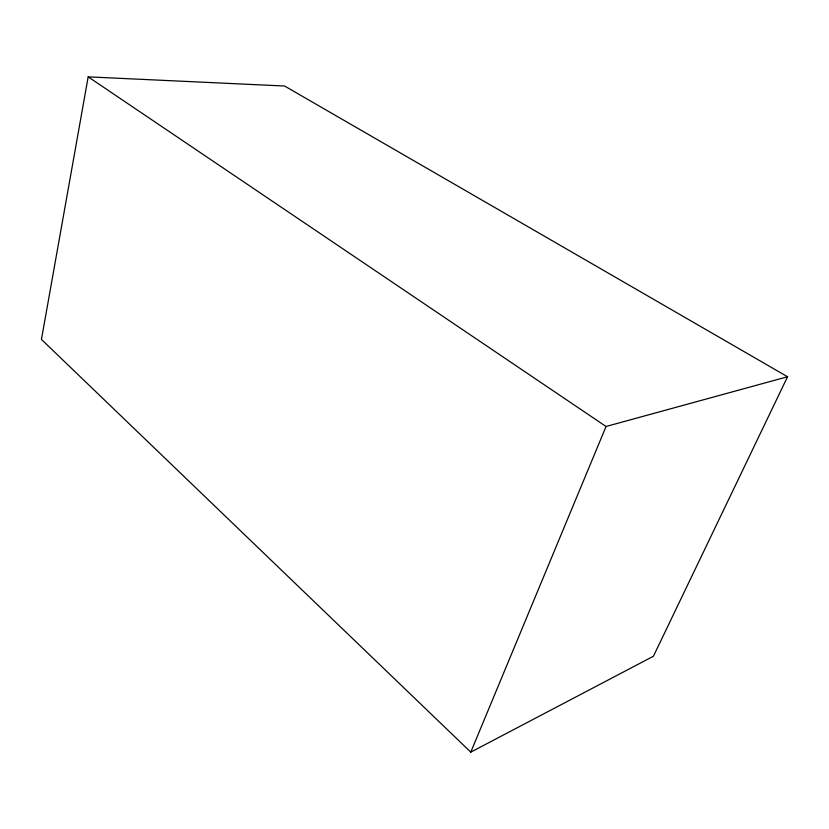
<?xml version="1.0" encoding="UTF-8"?>
<svg xmlns="http://www.w3.org/2000/svg" width="829" height="829" viewBox="0 0 829 829"><rect width="100%" height="100%" fill="white"/><g stroke="black" fill="none" stroke-linecap="round" stroke-linejoin="round"><path stroke-width="1.24" d="M88.185 76.859L41.45 339.434L470.779 752.141L653.418 656.247L787.55 376.749L284.606 86.019L88.185 76.859L606.051 426.489L787.55 376.749M470.779 752.141L606.051 426.489"/></g></svg>
